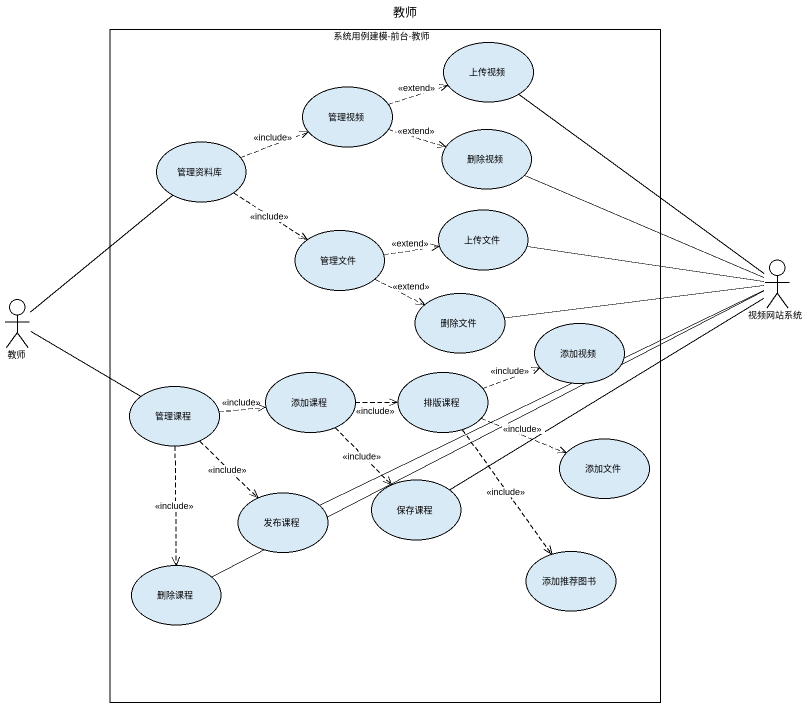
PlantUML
@startuml
title 教师
rectangle "系统用例建模-前台-教师" as 系统用例建模_前台_教师 {
  usecase 上传视频
  usecase 管理视频
  usecase 管理资料库
  usecase 删除视频
  usecase 管理文件
  usecase 上传文件
  usecase 删除文件
  usecase 添加视频
  usecase 管理课程
  usecase 添加课程
  usecase 排版课程
  usecase 添加文件
  usecase 发布课程
  usecase 保存课程
  usecase 添加推荐图书
  usecase 删除课程
}
actor 视频网站系统
actor 教师
上传视频 -- 视频网站系统
管理视频 .right.> 上传视频 : <<extend>>
管理视频 .right.> 删除视频 : <<extend>>
管理资料库 .right.> 管理视频 : <<include>>
管理资料库 ..> 管理文件 : <<include>>
删除视频 -right- 视频网站系统
管理文件 .right.> 上传文件 : <<extend>>
管理文件 .right.> 删除文件 : <<extend>>
上传文件 -right- 视频网站系统
教师 -up- 管理资料库
教师 -right- 管理课程
删除文件 -right- 视频网站系统
管理课程 .right.> 添加课程 : <<include>>
管理课程 ..> 发布课程 : <<include>>
管理课程 ..> 删除课程 : <<include>>
添加课程 .right.> 排版课程 : <<include>>
添加课程 ..> 保存课程 : <<include>>
排版课程 .right.> 添加视频 : <<include>>
排版课程 .right.> 添加文件 : <<include>>
排版课程 ..> 添加推荐图书 : <<include>>
发布课程 -right- 视频网站系统
保存课程 -right- 视频网站系统
删除课程 -right- 视频网站系统
@enduml
